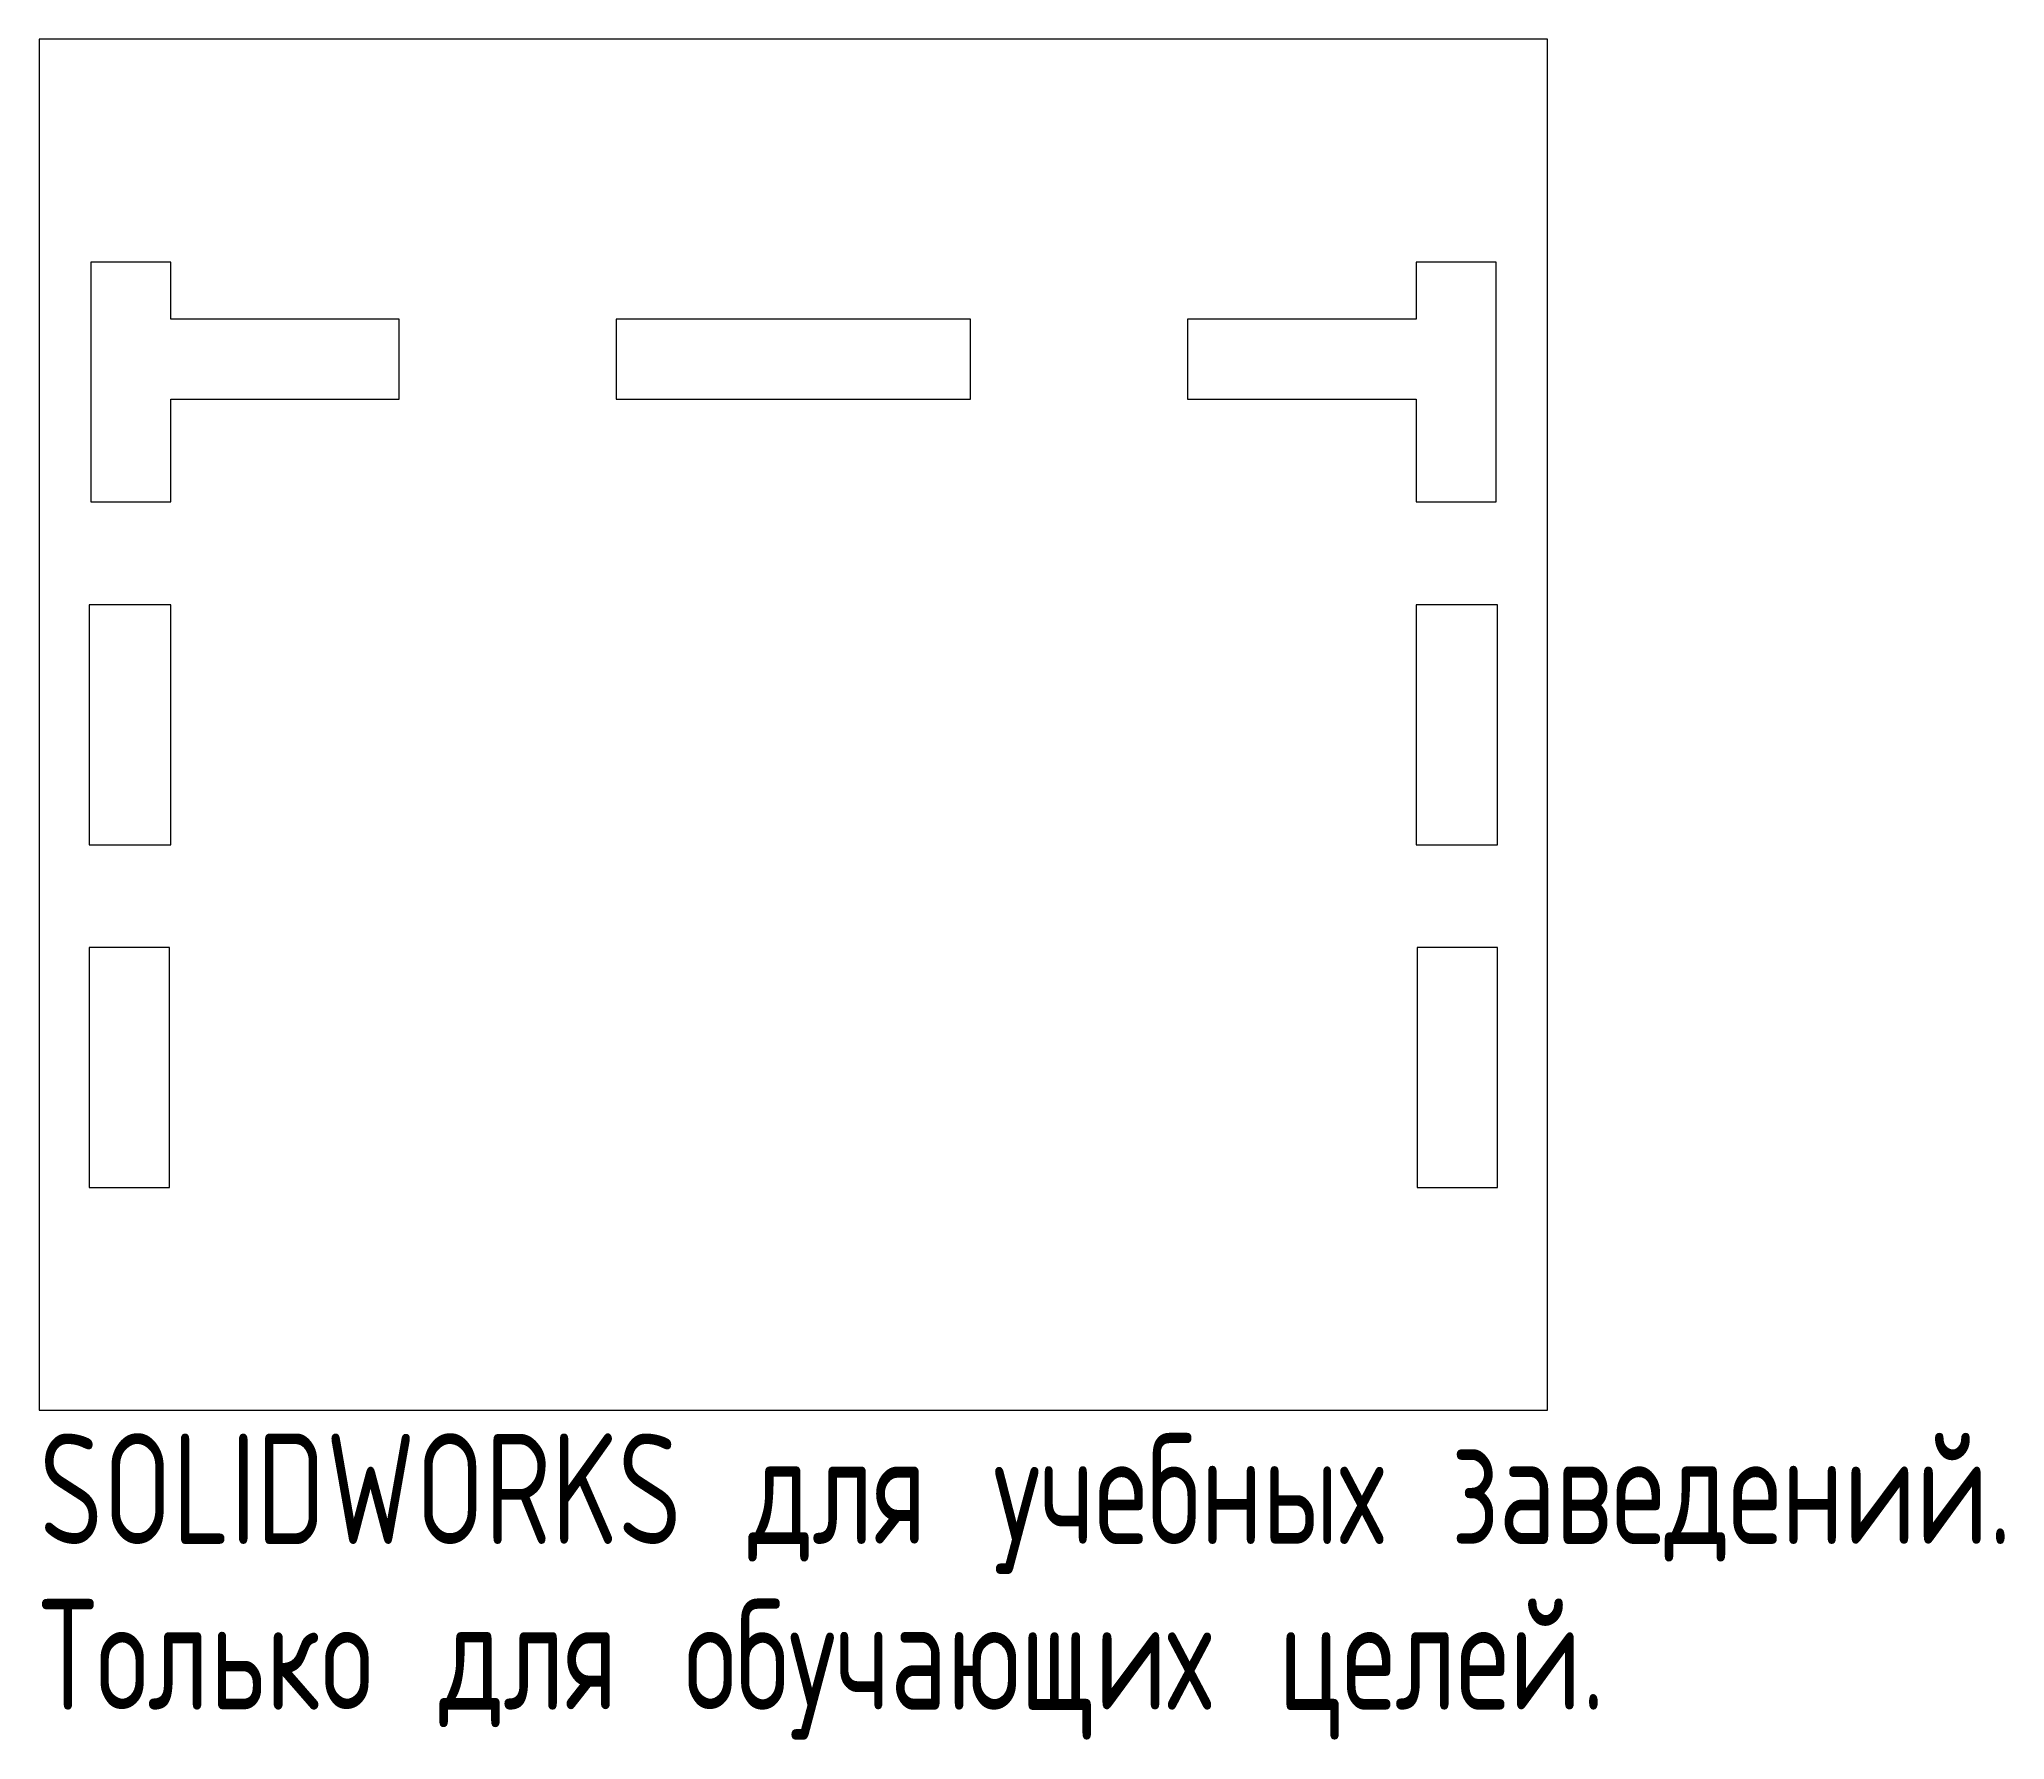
# Model space of a CAD drawing. Header units: millimetres. Extents: x -33 to 53, y -44.4 to 30.
import ezdxf

# ---------------------------------------------------------------- set-up
doc = ezdxf.new("R2010")
doc.units = ezdxf.units.MM
doc.styles.add('SLDTEXTSTYLE0', font='TXT', dxfattribs={"width": 0.7, "bigfont": 'bigfont'})

msp = doc.modelspace()

# ---------------------------------------------------------------- linework, layer by layer
at = {"color": 7, "linetype": 'Continuous', "lineweight": 15}
for p, q in [((-33, 30), (-33, -30)), ((33, 30), (-33, 30)), ((33, -30), (33, 30)), ((-30.75, 20.25), (-30.75, 9.75)), ((-27.25, 20.25), (-30.75, 20.25)), ((-27.25, 17.75), (-27.25, 20.25)), ((27.25, 20.25), (27.25, 17.75)), ((30.75, 20.25), (27.25, 20.25)), ((30.75, 9.75), (30.75, 20.25)), ((-17.25, 17.75), (-27.25, 17.75)), ((-17.25, 14.25), (-17.25, 17.75)), ((-7.75, 17.75), (-7.75, 14.25)), ((7.75, 17.75), (-7.75, 17.75)), ((7.75, 14.25), (7.75, 17.75)), ((17.25, 17.75), (17.25, 14.25)), ((27.25, 17.75), (17.25, 17.75)), ((-27.25, 14.25), (-17.25, 14.25)), ((-27.25, 9.75), (-27.25, 14.25)), ((-7.75, 14.25), (7.75, 14.25)), ((17.25, 14.25), (27.25, 14.25)), ((27.25, 14.25), (27.25, 9.75)), ((-30.75, 9.75), (-27.25, 9.75)), ((27.25, 9.75), (30.75, 9.75)), ((-30.817, 5.25), (-30.817, -5.25)), ((-27.25, 5.25), (-30.817, 5.25)), ((-27.25, -5.25), (-27.25, 5.25)), ((27.25, 5.25), (27.25, -5.25)), ((30.817, 5.25), (27.25, 5.25)), ((30.817, -5.25), (30.817, 5.25)), ((-30.817, -5.25), (-27.25, -5.25)), ((27.25, -5.25), (30.817, -5.25)), ((-30.817, -9.75), (-30.817, -20.25)), ((-27.297, -9.75), (-30.817, -9.75)), ((-27.297, -20.25), (-27.297, -9.75)), ((27.297, -9.75), (27.297, -20.25)), ((30.817, -9.75), (27.297, -9.75)), ((30.817, -20.25), (30.817, -9.75)), ((-30.817, -20.25), (-27.297, -20.25)), ((27.297, -20.25), (30.817, -20.25)), ((-33, -30), (33, -30))]:
    msp.add_line(p, q, dxfattribs=at)

# ---------------------------------------------------------------- texts
at = {"color": 7, "linetype": 'Continuous', "char_height": 4.83362, "attachment_point": 1, "style": 'SLDTEXTSTYLE0'}
for s, insert in [('SOLIDWORKS \\M+18474\\M+1847C\\M+18491 \\M+18485\\M+18489\\M+18475\\M+18471\\M+1847E\\M+1848D\\M+18487 \\M+18478\\M+18470\\M+18472\\M+18475\\M+18474\\M+18475\\M+1847E\\M+18479\\M+1847A.', (-33, -31.02)), ('\\M+18453\\M+18480\\M+1847C\\M+1848E\\M+1847B\\M+18480 \\M+18474\\M+1847C\\M+18491 \\M+18480\\M+18471\\M+18485\\M+18489\\M+18470\\M+18490\\M+1848B\\M+18479\\M+18487 \\M+18488\\M+18475\\M+1847C\\M+18475\\M+1847A.', (-33, -38.27))]:
    msp.add_mtext(s, dxfattribs=dict(at, insert=insert))

doc.saveas('drawing.dxf')
